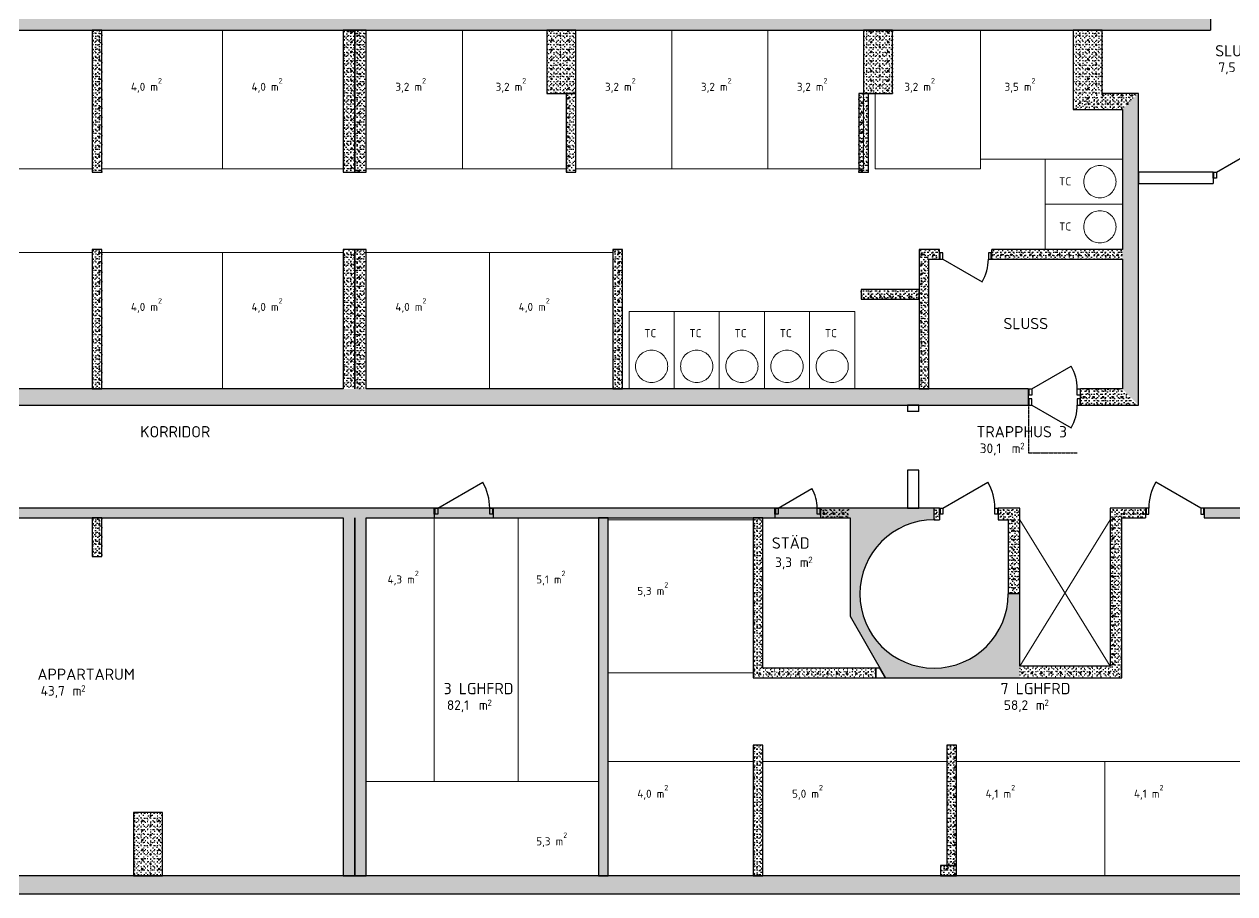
# Model space of a CAD drawing. Header units: millimetres. Extents: x -214 to 76936, y -5099 to 21069.
# Drawn here: x 46113 to 64881, y -173 to 13312 of the extents above; entities that cross this region are included whole.
import ezdxf
from ezdxf.enums import TextEntityAlignment as Align

# ---------------------------------------------------------------- set-up
doc = ezdxf.new("R2010")
doc.units = ezdxf.units.MM
doc.header["$MEASUREMENT"] = 0
doc.linetypes.add('A_PSTRECK_2', pattern=[3.8, 2.2, -0.7, 0.2, -0.7])
doc.linetypes.add('DASHED_4', pattern=[7, 4, -3])
for name, color, linetype in [('A--------JA', 3, 'A_PSTRECK_2'), ('A-01SB-----', 3, 'Continuous'), ('A-01SC-----', 7, 'Continuous'), ('A-27B------', 7, 'Continuous'), ('A-42-------', 1, 'Continuous'), ('A-A-BIA----', 4, 'DASHED_4'), ('A-A-OVA----', 4, 'Continuous')]:
    doc.layers.add(name, color=color, linetype=linetype)
for name, color, linetype, lineweight in [('A-27---MH1-', 8, 'Continuous', 0), ('A-45C---E--', 1, 'Continuous', 0), ('A-A-RUA----', 3, 'Continuous', 0)]:
    doc.layers.add(name, color=color, linetype=linetype, lineweight=lineweight)
doc.styles.add('ISO', font='')
doc.styles.get('ISO').set_extended_font_data('ISOCPEUR')
pattern_1 = [(180, (0, 0), (0, 259.8076), [25, -125]), (180, (-75, -129.9), (0, 259.8076), [25, -125]), (240, (0, 0), (-225, 129.9038), [25, -125]), (240, (-150, 2e-14), (-225, 129.9038), [25, -125]), (300, (-25, 3e-15), (225, 129.9038), [25, -125]), (300, (-175, 2e-14), (225, 129.9038), [25, -125]), (180, (-3e-15, -25), (0, 50), [0, -50, 0, -75]), (225, (-25, -25), (-35.35534, 35.35534), [0, -37.5, 0, -62.5])]
pattern_2 = [(0, (0, 0), (0, 600), [])]
pattern_3 = [(270, (0, 0), (259.8076, 0), [25, -125]), (270, (129.9, -75), (259.8076, 0), [25, -125]), (330, (0, 0), (129.9038, 225), [25, -125]), (330, (-3e-14, -150), (129.9038, 225), [25, -125]), (30, (-5e-15, -25), (-129.9038, 225), [25, -125]), (30, (-3e-14, -175), (-129.9038, 225), [25, -125]), (270, (25, -5e-15), (50, 0), [0, -50, 0, -75]), (315, (25, -25), (35.35534, 35.35534), [0, -37.5, 0, -62.5])]
pattern_4 = [(0, (0, 0), (0, 259.8076), [25, -125]), (0, (75, 129.9), (0, 259.8076), [25, -125]), (60, (0, 0), (-225, 129.9038), [25, -125]), (60, (150, 0), (-225, 129.9038), [25, -125]), (120, (25, 0), (225, 129.9038), [25, -125]), (120, (175, 0), (225, 129.9038), [25, -125]), (0, (0, 25), (0, 50), [0, -50, 0, -75]), (45, (25, 25), (-35.35534, 35.35534), [0, -37.5, 0, -62.5])]
pattern_5 = [(90, (0, 0), (-259.8076, 0), [25, -125]), (90, (-129.9, 75), (-259.8076, 0), [25, -125]), (150, (0, 0), (129.9038, 225), [25, -125]), (150, (9e-15, 150), (129.9038, 225), [25, -125]), (210, (2e-15, 25), (-129.9038, 225), [25, -125]), (210, (1e-14, 175), (-129.9038, 225), [25, -125]), (90, (-25, 2e-15), (-50, 0), [0, -50, 0, -75]), (135, (-25, 25), (35.35534, 35.35534), [0, -37.5, 0, -62.5])]

# ---------------------------------------------------------------- blocks, each defined once
blk = doc.blocks.new('APPARTARUM_012_1', base_point=(47143, 3104))
at = {"layer": 'A-A-RUA----', "style": 'ISO'}
for tag, height, p in [('ROOM_NAME', 175, (46318, 3319)), ('bFrame', 150, (46368, 3050)), ('DUMMY_377', 150, (46767, 3050)), ('DUMMY_378', 100, (46996, 3061))]:
    blk.add_attdef(tag, text='', height=height, dxfattribs=at).set_placement(p, align=Align.TOP_LEFT)
blk = doc.blocks.new('7 LGHFRD_017_5', base_point=(61851, 2882))
at = {"layer": 'A-A-RUA----', "style": 'ISO'}
for tag, height, p in [('ROOM_NAME', 175, (61251, 3097)), ('bFrame', 150, (61301, 2828)), ('DUMMY_377', 150, (61700, 2828)), ('DUMMY_378', 100, (61929, 2839))]:
    blk.add_attdef(tag, text='', height=height, dxfattribs=at).set_placement(p, align=Align.TOP_LEFT)
blk = doc.blocks.new('3 LGHFRD_017_10', base_point=(53216, 2882))
at = {"layer": 'A-A-RUA----', "style": 'ISO'}
for tag, height, p in [('ROOM_NAME', 175, (52616, 3097)), ('bFrame', 150, (52666, 2828)), ('DUMMY_377', 150, (53065, 2828)), ('DUMMY_378', 100, (53294, 2839))]:
    blk.add_attdef(tag, text='', height=height, dxfattribs=at).set_placement(p, align=Align.TOP_LEFT)
blk = doc.blocks.new('SLUSS_012_14', base_point=(64977, 12773))
at = {"layer": 'A-A-RUA----', "style": 'ISO'}
for tag, height, p in [('ROOM_NAME', 175, (64577, 12988)), ('bFrame', 150, (64627, 12719)), ('DUMMY_377', 150, (64912, 12719)), ('DUMMY_378', 100, (65141, 12731))]:
    blk.add_attdef(tag, text='', height=height, dxfattribs=at).set_placement(p, align=Align.TOP_LEFT)
blk = doc.blocks.new('TRAPPHUS 3_013_15', base_point=(61632, 6864))
at = {"layer": 'A-A-RUA----', "style": 'ISO'}
for tag, height, p in [('ROOM_NAME', 175, (60876, 7080)), ('bFrame', 150, (60926, 6810)), ('DUMMY_377', 150, (61325, 6810)), ('DUMMY_378', 100, (61554, 6822))]:
    blk.add_attdef(tag, text='', height=height, dxfattribs=at).set_placement(p, align=Align.TOP_LEFT)
blk = doc.blocks.new('STÄD_012_16', base_point=(58049, 5098))
at = {"layer": 'A-A-RUA----', "style": 'ISO'}
for tag, height, p in [('ROOM_NAME', 175, (57704, 5354)), ('bFrame', 150, (57754, 5044)), ('DUMMY_377', 150, (58039, 5044)), ('DUMMY_378', 100, (58268, 5055))]:
    blk.add_attdef(tag, text='', height=height, dxfattribs=at).set_placement(p, align=Align.TOP_LEFT)
blk = doc.blocks.new('KORRIDOR_013_23', base_point=(48564, 6982))
at = {"layer": 'A-A-RUA----', "style": 'ISO'}
blk.add_attdef('ROOM_NAME', text='', height=175, dxfattribs=at).set_placement((47911, 7080), align=Align.TOP_LEFT)

msp = doc.modelspace()

# ---------------------------------------------------------------- hatches: boundary and pattern name
at = {"layer": 'A-01SC-----', "linetype": 'Continuous'}
h = msp.add_hatch(dxfattribs=at)
h.set_pattern_fill('BETONG__STD_', color=256, style=0, pattern_type=2)
h.set_pattern_definition(pattern_1)
h.paths.add_polyline_path([(10222, 13500), (10222, 13405), (10222, 13220), (64506, 13220), (64506, 13405), (64506, 13500)])
h = msp.add_hatch(dxfattribs=at)
h.set_pattern_fill('BETONG__STD_', color=256, style=0, pattern_type=2)
h.set_pattern_definition(pattern_4)
h.paths.add_polyline_path([(76756, 107), (196, 107), (196, -173), (76756, -173)])
at = {"layer": 'A-27B------', "linetype": 'Continuous'}
h = msp.add_hatch(dxfattribs=at)
h.set_pattern_fill('BETONG__STD_', color=256, style=0, pattern_type=2)
h.set_pattern_definition(pattern_5)
h.paths.add_polyline_path([(47166, 13220), (47166, 11020), (47316, 11020), (47316, 13220)])
h = msp.add_hatch(dxfattribs=at)
h.set_pattern_fill('BETONG__STD_', color=256, style=0, pattern_type=2)
h.set_pattern_definition(pattern_3)
h.paths.add_polyline_path([(51056, 13220), (51056, 11020), (51236, 11020), (51236, 13220)])
h = msp.add_hatch(dxfattribs=at)
h.set_pattern_fill('BETONG__STD_', color=256, style=0, pattern_type=2)
h.set_pattern_definition(pattern_5)
h.paths.add_polyline_path([(51236, 13220), (51236, 11020), (51416, 11020), (51416, 13220)])
h = msp.add_hatch(dxfattribs=at)
h.set_pattern_fill('BETONG__STD_', color=256, style=0, pattern_type=2)
h.set_pattern_definition(pattern_5)
h.paths.add_polyline_path([(54216, 13220), (54216, 12240), (54666, 12240), (54666, 13220)])
h = msp.add_hatch(dxfattribs=at)
h.set_pattern_fill('BETONG__STD_', color=256, style=0, pattern_type=2)
h.set_pattern_definition(pattern_3)
h.paths.add_polyline_path([(59126, 13220), (59126, 12240), (59576, 12240), (59576, 13220)])
h = msp.add_hatch(dxfattribs=at)
h.set_pattern_fill('BETONG__STD_', color=256, style=0, pattern_type=2)
h.set_pattern_definition(pattern_5)
h.paths.add_polyline_path([(62376, 13220), (62376, 11990), (62826, 12240), (62826, 13220)])
h = msp.add_hatch(dxfattribs=at)
h.set_pattern_fill('BETONG__STD_', color=256, style=0, pattern_type=2)
h.set_pattern_definition(pattern_5)
h.paths.add_polyline_path([(54516, 12240), (54516, 11020), (54666, 11020), (54666, 12240)])
h = msp.add_hatch(dxfattribs=at)
h.set_pattern_fill('BETONG__STD_', color=256, style=0, pattern_type=2)
h.set_pattern_definition(pattern_5)
h.paths.add_polyline_path([(59051, 12240), (59051, 11020), (59201, 11020), (59201, 12240)])
h = msp.add_hatch(dxfattribs=at)
h.set_pattern_fill('BETONG__STD_', color=256, style=0, pattern_type=2)
h.set_pattern_definition(pattern_1)
h.paths.add_polyline_path([(62376, 11990), (63139, 11990), (63389, 12240), (62826, 12240)])
h = msp.add_hatch(dxfattribs=at)
h.set_pattern_fill('BETONG__STD_', color=256, style=0, pattern_type=2)
h.set_pattern_definition(pattern_5)
h.paths.add_polyline_path([(63139, 11990), (63139, 7657), (63389, 7407), (63389, 12240)])
h = msp.add_hatch(dxfattribs=at)
h.set_pattern_fill('BETONG__STD_', color=256, style=0, pattern_type=2)
h.set_pattern_definition(pattern_5)
h.paths.add_polyline_path([(47166, 9820), (47166, 7657), (47316, 7657), (47316, 9820)])
h = msp.add_hatch(dxfattribs=at)
h.set_pattern_fill('BETONG__STD_', color=256, style=0, pattern_type=2)
h.set_pattern_definition(pattern_3)
h.paths.add_polyline_path([(51056, 9820), (51056, 7657), (51236, 7657), (51236, 9820)])
h = msp.add_hatch(dxfattribs=at)
h.set_pattern_fill('BETONG__STD_', color=256, style=0, pattern_type=2)
h.set_pattern_definition(pattern_5)
h.paths.add_polyline_path([(51236, 9820), (51236, 7657), (51416, 7657), (51416, 9820)])
h = msp.add_hatch(dxfattribs=at)
h.set_pattern_fill('BETONG__STD_', color=256, style=0, pattern_type=2)
h.set_pattern_definition(pattern_5)
h.paths.add_polyline_path([(55239, 9820), (55239, 7657), (55389, 7657), (55389, 9820)])
h = msp.add_hatch(dxfattribs=at)
h.set_pattern_fill('BETONG__STD_', color=256, style=0, pattern_type=2)
h.set_pattern_definition(pattern_3)
h.paths.add_polyline_path([(59989, 9820), (59989, 7657), (60139, 7657), (60139, 9670)])
h = msp.add_hatch(dxfattribs=at)
h.set_pattern_fill('BETONG__STD_', color=256, style=0, pattern_type=2)
h.set_pattern_definition(pattern_1)
h.paths.add_polyline_path([(59989, 9820), (60139, 9670), (60302, 9670), (60302, 9765), (60302, 9820)])
h = msp.add_hatch(dxfattribs=at)
h.set_pattern_fill('BETONG__STD_', color=256, style=0, pattern_type=2)
h.set_pattern_definition(pattern_1)
h.paths.add_polyline_path([(63139, 9820), (61112, 9820), (61112, 9765), (61112, 9670), (63139, 9670)])
h = msp.add_hatch(dxfattribs=at)
h.set_pattern_fill('BETONG__STD_', color=256, style=0, pattern_type=2)
h.set_pattern_definition(pattern_1)
h.paths.add_polyline_path([(59089, 9050), (59989, 9050), (59989, 9200), (59089, 9200)])
h = msp.add_hatch(dxfattribs=at)
h.set_pattern_fill('BETONG__STD_', color=256, style=0, pattern_type=2)
h.set_pattern_definition(pattern_1)
h.paths.add_polyline_path([(37694, 7657), (37694, 7407), (61681, 7407), (61681, 7502), (61681, 7657)])
h = msp.add_hatch(dxfattribs=at)
h.set_pattern_fill('BETONG__STD_', color=256, style=0, pattern_type=2)
h.set_pattern_definition(pattern_1)
h.paths.add_polyline_path([(63139, 7657), (62491, 7657), (62491, 7502), (62491, 7407), (63389, 7407)])
h = msp.add_hatch(dxfattribs=at)
h.set_pattern_fill('BETONG__STD_', color=256, style=0, pattern_type=2)
h.set_pattern_definition(pattern_1)
h.paths.add_polyline_path([(37608, 5657), (58918, 5657), (58918, 5807), (37608, 5807)])
h = msp.add_hatch(dxfattribs=at)
h.set_pattern_fill('BETONG__STD_', color=256, style=0, pattern_type=2)
h.set_pattern_definition(pattern_4)
h.paths.add_polyline_path([(46113, 5712), (46113, 5657), (52471, 5657), (52471, 5712), (52471, 5807), (46113, 5807)])
h = msp.add_hatch(dxfattribs=at)
h.set_pattern_fill('BETONG__STD_', color=256, style=0, pattern_type=2)
h.set_pattern_definition(pattern_5)
h.paths.add_polyline_path([(47166, 5657), (47166, 5057), (47316, 5057), (47316, 5657)])
h = msp.add_hatch(dxfattribs=at)
h.set_pattern_fill('BETONG__STD_', color=256, style=0, pattern_type=2)
h.set_pattern_definition(pattern_3)
h.paths.add_polyline_path([(51056, 5657), (51056, 107), (51236, 107), (51236, 5657)])
h = msp.add_hatch(dxfattribs=at)
h.set_pattern_fill('BETONG__STD_', color=256, style=0, pattern_type=2)
h.set_pattern_definition(pattern_5)
h.paths.add_polyline_path([(51236, 5657), (51236, 107), (51416, 107), (51416, 5657)])
h = msp.add_hatch(dxfattribs=at)
h.set_pattern_fill('BETONG__STD_', color=256, style=0, pattern_type=2)
h.set_pattern_definition(pattern_4)
h.paths.add_polyline_path([(53381, 5712), (53381, 5657), (57748, 5657), (57748, 5712), (57748, 5807), (53381, 5807)])
h = msp.add_hatch(dxfattribs=at)
h.set_pattern_fill('BETONG__STD_', color=256, style=0, pattern_type=2)
h.set_pattern_definition(pattern_3)
h.paths.add_polyline_path([(55016, 5657), (55016, 107), (55166, 107), (55166, 5657)])
h = msp.add_hatch(dxfattribs=at)
h.set_pattern_fill('BETONG__STD_', color=256, style=0, pattern_type=2)
h.set_pattern_definition(pattern_3)
h.paths.add_polyline_path([(57416, 5657), (57416, 3177), (57566, 3327), (57566, 5657)])
h = msp.add_hatch(dxfattribs=at)
h.set_pattern_fill('BETONG__STD_', color=256, style=0, pattern_type=2)
h.set_pattern_definition(pattern_4)
h.paths.add_polyline_path([(58458, 5807), (58458, 5712), (58458, 5657), (58918, 5657), (58918, 5807)])
h = msp.add_hatch(dxfattribs=at)
h.set_pattern_fill('BETONG__STD_', color=256, style=0, pattern_type=2)
h.set_pattern_definition([(72.9275, (0, 0), (-248.3589, 76.2748), [25, -125]), (72.9275, (-102.16, 109.83), (-248.3589, 76.2748), [25, -125]), (132.9275, (0, 0), (190.2354, 176.9477), [25, -125]), (132.9275, (44.04, 143.4), (190.2354, 176.9477), [25, -125]), (192.9275, (7.34, 23.9), (-58.1235, 253.2225), [25, -125]), (192.9275, (51.38, 167.3), (-58.1235, 253.2225), [25, -125]), (72.92748, (-23.9, 7.34), (-47.796697, 14.679093), [0, -50, 0, -75]), (117.92748, (-16.56, 31.24), (44.177055, 23.417682), [0, -37.5, 0, -62.5])])
h.paths.add_polyline_path([(60218, 5627), (60218, 5807), (58918, 5807), (58918, 4130), (59466, 3177), (61548, 3177), (61548, 4477), (61368, 4477, -0.414214), (60218, 3327, -0.414214), (59068, 4477, -0.414214)])
h = msp.add_hatch(dxfattribs=at)
h.set_pattern_fill('BETONG__STD_', color=256, style=0, pattern_type=2)
h.set_pattern_definition(pattern_4)
h.paths.add_polyline_path([(60218, 5807), (60218, 5627), (60304, 5627), (60304, 5712), (60304, 5807)])
h = msp.add_hatch(dxfattribs=at)
h.set_pattern_fill('BETONG__STD_', color=256, style=0, pattern_type=2)
h.set_pattern_definition(pattern_4)
h.paths.add_polyline_path([(61214, 5712), (61214, 5627), (61368, 5627), (61548, 5807), (61214, 5807)])
h = msp.add_hatch(dxfattribs=at)
h.set_pattern_fill('BETONG__STD_', color=256, style=0, pattern_type=2)
h.set_pattern_definition(pattern_3)
h.paths.add_polyline_path([(61548, 4477), (61548, 5807), (61368, 5627), (61368, 4477)])
h = msp.add_hatch(dxfattribs=at)
h.set_pattern_fill('BETONG__STD_', color=256, style=0, pattern_type=2)
h.set_pattern_definition(pattern_5)
h.paths.add_polyline_path([(62948, 5807), (62948, 3357), (63128, 3177), (63128, 5657)])
h = msp.add_hatch(dxfattribs=at)
h.set_pattern_fill('BETONG__STD_', color=256, style=0, pattern_type=2)
h.set_pattern_definition(pattern_4)
h.paths.add_polyline_path([(62948, 5807), (63128, 5657), (63496, 5657), (63496, 5712), (63496, 5807)])
h = msp.add_hatch(dxfattribs=at)
h.set_pattern_fill('BETONG__STD_', color=256, style=0, pattern_type=2)
h.set_pattern_definition(pattern_4)
h.paths.add_polyline_path([(67816, 5807), (64406, 5807), (64406, 5712), (64406, 5657), (67816, 5657)])
h = msp.add_hatch(dxfattribs=at)
h.set_pattern_fill('BETONG__STD_', color=256, style=0, pattern_type=2)
h.set_pattern_definition(pattern_1)
h.paths.add_polyline_path([(59317, 3327), (57566, 3327), (57416, 3177), (59317, 3177)])
h = msp.add_hatch(dxfattribs=at)
h.set_pattern_fill('BETONG__STD_', color=256, style=0, pattern_type=2)
h.set_pattern_definition(pattern_4)
h.paths.add_polyline_path([(62948, 3357), (61548, 3357), (61548, 3177), (63128, 3177)])
h = msp.add_hatch(dxfattribs=at)
h.set_pattern_fill('BETONG__STD_', color=256, style=0, pattern_type=2)
h.set_pattern_definition(pattern_3)
h.paths.add_polyline_path([(57416, 2131), (57416, 107), (57566, 107), (57566, 2131)])
h = msp.add_hatch(dxfattribs=at)
h.set_pattern_fill('BETONG__STD_', color=256, style=0, pattern_type=2)
h.set_pattern_definition(pattern_3)
h.paths.add_polyline_path([(60416, 2131), (60416, 267), (60566, 267), (60566, 2131)])
h = msp.add_hatch(dxfattribs=at)
h.set_pattern_fill('BETONG__STD_', color=256, style=0, pattern_type=2)
h.set_pattern_definition(pattern_3)
h.paths.add_polyline_path([(47806, 1087), (47806, 107), (48256, 107), (48256, 1087)])
h = msp.add_hatch(dxfattribs=at)
h.set_pattern_fill('BETONG__STD_', color=256, style=0, pattern_type=2)
h.set_pattern_definition(pattern_3)
h.paths.add_polyline_path([(60316, 267), (60316, 107), (60566, 107), (60566, 267)])
at = {"layer": 'A-42-------', "linetype": 'Continuous'}
h = msp.add_hatch(dxfattribs=at)
h.set_pattern_fill('FALSAD_PLÅT__LIGGANDE_600', color=256, style=0, pattern_type=2)
h.set_pattern_definition(pattern_2)
h.paths.add_polyline_path([(64543, 10925), (64595, 10925), (64595, 11020), (64543, 11020)])
h = msp.add_hatch(dxfattribs=at)
h.set_pattern_fill('FALSAD_PLÅT__LIGGANDE_600', color=256, style=0, pattern_type=2)
h.set_pattern_definition(pattern_2)
h.paths.add_polyline_path([(60302, 9765), (60302, 9670), (60354, 9670), (60354, 9765)])
h = msp.add_hatch(dxfattribs=at)
h.set_pattern_fill('FALSAD_PLÅT__LIGGANDE_600', color=256, style=0, pattern_type=2)
h.set_pattern_definition(pattern_2)
h.paths.add_polyline_path([(61060, 9765), (61060, 9670), (61112, 9670), (61112, 9765)])
h = msp.add_hatch(dxfattribs=at)
h.set_pattern_fill('FALSAD_PLÅT__LIGGANDE_600', color=256, style=0, pattern_type=2)
h.set_pattern_definition(pattern_2)
h.paths.add_polyline_path([(61681, 7502), (61681, 7407), (61733, 7407), (61733, 7502)])
h = msp.add_hatch(dxfattribs=at)
h.set_pattern_fill('FALSAD_PLÅT__LIGGANDE_600', color=256, style=0, pattern_type=2)
h.set_pattern_definition(pattern_2)
h.paths.add_polyline_path([(62439, 7502), (62439, 7407), (62491, 7407), (62491, 7502)])
h = msp.add_hatch(dxfattribs=at)
h.set_pattern_fill('FALSAD_PLÅT__LIGGANDE_600', color=256, style=0, pattern_type=2)
h.set_pattern_definition(pattern_2)
h.paths.add_polyline_path([(52471, 5712), (52523, 5712), (52523, 5807), (52471, 5807)])
h = msp.add_hatch(dxfattribs=at)
h.set_pattern_fill('FALSAD_PLÅT__LIGGANDE_600', color=256, style=0, pattern_type=2)
h.set_pattern_definition(pattern_2)
h.paths.add_polyline_path([(53329, 5712), (53381, 5712), (53381, 5807), (53329, 5807)])
h = msp.add_hatch(dxfattribs=at)
h.set_pattern_fill('FALSAD_PLÅT__LIGGANDE_600', color=256, style=0, pattern_type=2)
h.set_pattern_definition(pattern_2)
h.paths.add_polyline_path([(57748, 5712), (57800, 5712), (57800, 5807), (57748, 5807)])
h = msp.add_hatch(dxfattribs=at)
h.set_pattern_fill('FALSAD_PLÅT__LIGGANDE_600', color=256, style=0, pattern_type=2)
h.set_pattern_definition(pattern_2)
h.paths.add_polyline_path([(58406, 5712), (58458, 5712), (58458, 5807), (58406, 5807)])
h = msp.add_hatch(dxfattribs=at)
h.set_pattern_fill('FALSAD_PLÅT__LIGGANDE_600', color=256, style=0, pattern_type=2)
h.set_pattern_definition(pattern_2)
h.paths.add_polyline_path([(60304, 5712), (60356, 5712), (60356, 5807), (60304, 5807)])
h = msp.add_hatch(dxfattribs=at)
h.set_pattern_fill('FALSAD_PLÅT__LIGGANDE_600', color=256, style=0, pattern_type=2)
h.set_pattern_definition(pattern_2)
h.paths.add_polyline_path([(61162, 5712), (61214, 5712), (61214, 5807), (61162, 5807)])
h = msp.add_hatch(dxfattribs=at)
h.set_pattern_fill('FALSAD_PLÅT__LIGGANDE_600', color=256, style=0, pattern_type=2)
h.set_pattern_definition(pattern_2)
h.paths.add_polyline_path([(63548, 5712), (63548, 5807), (63496, 5807), (63496, 5712)])
h = msp.add_hatch(dxfattribs=at)
h.set_pattern_fill('FALSAD_PLÅT__LIGGANDE_600', color=256, style=0, pattern_type=2)
h.set_pattern_definition(pattern_2)
h.paths.add_polyline_path([(64406, 5712), (64406, 5807), (64354, 5807), (64354, 5712)])

# ---------------------------------------------------------------- linework, layer by layer
at = {"layer": 'A--------JA'}
for p, q in [((61685, 7413), (61685, 6663)), ((61685, 6663), (62435, 6663))]:
    msp.add_line(p, q, dxfattribs=at)
at = {"layer": 'A-01SB-----', "flags": 128}
for points in [[(59317, 3327), (59317, 3177)], [(59380, 3327), (59317, 3327)], [(59466, 3177), (59380, 3327)], [(59317, 3177), (59466, 3177)]]:
    msp.add_lwpolyline(points, dxfattribs=at)
at = {"layer": 'A-01SC-----'}
msp.add_line((64506, 13405), (64506, 13220), dxfattribs=at)
at = {"layer": 'A-01SC-----', "flags": 128}
for points in [[(10222, 13220), (64506, 13220)], [(76756, 107), (6777, 107)], [(196, -173), (76756, -173)]]:
    msp.add_lwpolyline(points, dxfattribs=at)
at = {"layer": 'A-27---MH1-'}
for p, q in [((62948, 5627), (61548, 3357)), ((61548, 5627), (62948, 3357))]:
    msp.add_line(p, q, dxfattribs=at)
at = {"layer": 'A-27B------'}
for p, q in [((64543, 11020), (64543, 10925)), ((64543, 10925), (64543, 10840)), ((60302, 9765), (60302, 9820)), ((60302, 9670), (60302, 9765)), ((61112, 9765), (61112, 9820)), ((61112, 9670), (61112, 9765)), ((61733, 7657), (62344, 8010)), ((61681, 7502), (61681, 7657)), ((62491, 7502), (62491, 7657)), ((61681, 7407), (61681, 7502)), ((62491, 7407), (62491, 7502)), ((52471, 5807), (52471, 5712)), ((52471, 5712), (52471, 5657)), ((53381, 5807), (53381, 5712)), ((53381, 5712), (53381, 5657)), ((57748, 5807), (57748, 5712)), ((57748, 5712), (57748, 5657)), ((58458, 5807), (58458, 5712)), ((58458, 5712), (58458, 5657)), ((60304, 5807), (60304, 5712)), ((60304, 5712), (60304, 5627)), ((61214, 5807), (61214, 5712)), ((61214, 5712), (61214, 5627)), ((63496, 5807), (63496, 5712)), ((63496, 5712), (63496, 5657)), ((64406, 5807), (64406, 5712)), ((64406, 5712), (64406, 5657))]:
    msp.add_line(p, q, dxfattribs=at)
at = {"layer": 'A-27B------', "flags": 128}
for points in [[(47166, 13220), (47166, 11020)], [(47316, 13220), (47166, 13220)], [(47316, 11020), (47316, 13220)], [(51056, 13220), (51056, 11020)], [(51236, 13220), (51056, 13220)], [(51236, 13220), (51236, 11020)], [(51416, 13220), (51236, 13220)], [(51236, 11020), (51236, 13220)], [(51416, 11020), (51416, 13220)], [(54216, 13220), (54216, 12240)], [(54666, 13220), (54216, 13220)], [(54666, 12240), (54666, 13220)], [(59126, 13220), (59126, 12240)], [(59576, 13220), (59126, 13220)], [(59576, 12240), (59576, 13220)], [(62376, 13220), (62376, 11990)], [(62826, 13220), (62376, 13220)], [(62826, 12240), (62826, 13220)], [(54216, 12240), (54666, 12240)], [(54516, 12240), (54516, 11020)], [(54666, 12240), (54516, 12240)], [(54666, 11020), (54666, 12240)], [(59051, 12240), (59051, 11020)], [(59201, 12240), (59051, 12240)], [(59126, 12240), (59576, 12240)], [(59201, 11020), (59201, 12240)], [(63389, 12240), (62826, 12240)], [(63389, 7407), (63389, 12240)], [(62376, 11990), (63139, 11990)], [(63139, 11990), (63139, 9820)], [(47166, 11020), (47316, 11020)], [(51056, 11020), (51236, 11020)], [(51236, 11020), (51416, 11020)], [(54516, 11020), (54666, 11020)], [(59051, 11020), (59201, 11020)], [(64543, 11020), (63389, 11020)], [(63389, 11020), (63389, 10840)], [(63389, 10840), (64543, 10840)], [(47166, 9820), (47166, 7657)], [(47316, 9820), (47166, 9820)], [(47316, 7657), (47316, 9820)], [(51056, 9820), (51056, 7657)], [(51236, 9820), (51056, 9820)], [(51236, 7657), (51236, 9820)], [(51236, 9820), (51236, 7657)], [(51416, 9820), (51236, 9820)], [(51416, 7657), (51416, 9820)], [(55239, 9820), (55239, 7657)], [(55389, 9820), (55239, 9820)], [(55389, 7657), (55389, 9820)], [(59989, 9820), (59989, 7657)], [(60302, 9820), (59989, 9820)], [(63139, 9820), (61112, 9820)], [(60139, 7657), (60139, 9670)], [(60139, 9670), (60302, 9670)], [(61112, 9670), (63139, 9670)], [(63139, 9670), (63139, 7657)], [(59989, 9200), (59089, 9200)], [(59089, 9200), (59089, 9050)], [(59989, 9050), (59989, 9200)], [(59089, 9050), (59989, 9050)], [(51056, 7657), (37694, 7657)], [(47166, 7657), (47316, 7657)], [(61681, 7657), (51416, 7657)], [(55239, 7657), (55389, 7657)], [(59989, 7657), (60139, 7657)], [(63139, 7657), (62491, 7657)], [(37694, 7407), (61681, 7407)], [(59804, 7407), (59804, 7308)], [(59984, 7407), (59804, 7407)], [(59984, 7308), (59984, 7407)], [(62491, 7407), (63389, 7407)], [(59804, 6398), (59804, 5807)], [(59984, 5807), (59984, 6398)], [(58918, 5807), (37608, 5807)], [(42476, 5657), (51056, 5657)], [(52471, 5807), (46113, 5807)], [(46113, 5657), (51056, 5657)], [(47166, 5657), (47166, 5057)], [(47316, 5657), (47166, 5657)], [(47316, 5057), (47316, 5657)], [(51056, 5657), (51056, 107)], [(51236, 107), (51236, 5657)], [(51236, 5657), (51236, 107)], [(51416, 5657), (52471, 5657)], [(51416, 107), (51416, 5657)], [(51416, 5657), (58918, 5657)], [(57748, 5807), (53381, 5807)], [(53381, 5657), (57748, 5657)], [(55016, 5657), (55016, 107)], [(55166, 5657), (55016, 5657)], [(55166, 107), (55166, 5657)], [(57416, 5657), (57416, 3177)], [(57566, 5657), (57416, 5657)], [(57566, 3327), (57566, 5657)], [(58918, 5807), (58458, 5807)], [(58458, 5657), (58918, 5657)], [(60218, 5807), (58918, 5807)], [(58918, 5657), (58918, 4130)], [(59804, 5807), (59984, 5807)], [(60218, 5627), (60218, 5807)], [(60304, 5807), (60218, 5807)], [(61548, 5807), (61214, 5807)], [(61548, 4477), (61548, 5807)], [(62948, 5807), (62948, 3357)], [(63496, 5807), (62948, 5807)], [(63128, 3177), (63128, 5657)], [(63128, 5657), (63496, 5657)], [(67816, 5807), (64406, 5807)], [(64406, 5657), (67816, 5657)], [(60218, 5627), (60304, 5627)], [(61214, 5627), (61368, 5627)], [(61368, 5627), (61368, 4477)], [(47166, 5057), (47316, 5057)], [(61548, 4477), (61368, 4477)], [(61548, 3357), (61548, 4477)], [(58918, 4130), (59466, 3177)], [(59317, 3327), (57566, 3327)], [(59317, 3177), (59317, 3327)], [(62948, 3357), (61548, 3357)], [(57416, 3177), (59317, 3177)], [(59466, 3177), (61548, 3177)], [(61548, 3177), (63128, 3177)], [(57416, 2131), (57416, 107)], [(57566, 2131), (57416, 2131)], [(57566, 107), (57566, 2131)], [(60416, 2131), (60416, 267)], [(60566, 2131), (60416, 2131)], [(60566, 267), (60566, 2131)], [(47806, 1087), (47806, 107)], [(48256, 1087), (47806, 1087)], [(48256, 107), (48256, 1087)], [(60316, 267), (60316, 107)], [(60566, 267), (60316, 267)], [(60416, 267), (60566, 267)], [(60566, 107), (60566, 267)], [(47806, 107), (48256, 107)], [(51056, 107), (51236, 107)], [(51236, 107), (51416, 107)], [(55016, 107), (55166, 107)], [(57416, 107), (57566, 107)], [(60316, 107), (60566, 107)]]:
    msp.add_lwpolyline(points, dxfattribs=at)
for points in [[(61733, 7562), (61691, 7562), (61691, 7657), (61733, 7657)], [(62481, 7562), (62439, 7562), (62439, 7657), (62481, 7657)]]:
    msp.add_lwpolyline(points, close=True, dxfattribs=at)
at = {"layer": 'A-27B------'}
for centre, radius, start, end in [((61733, 7657), 706, 0, 30), ((60218, 4477), 1150, 90, 180), ((60218, 4477), 1150, 180, 270), ((60218, 4477), 1150, 270, 0)]:
    msp.add_arc(centre, radius, start, end, dxfattribs=at)
at = {"layer": 'A-42-------'}
for p, q in [((64595, 11020), (65293, 11423)), ((64543, 10925), (64543, 11020)), ((64543, 11020), (64595, 11020)), ((64543, 11020), (64543, 10925)), ((64595, 10925), (64543, 10925)), ((64553, 11020), (64553, 10925)), ((64595, 11020), (64595, 10925)), ((60302, 9765), (60302, 9670)), ((60354, 9765), (60302, 9765)), ((60302, 9670), (60302, 9765)), ((60312, 9670), (60312, 9765)), ((60354, 9670), (60354, 9765)), ((61060, 9765), (61060, 9670)), ((61112, 9765), (61060, 9765)), ((61102, 9670), (61102, 9765)), ((61112, 9670), (61112, 9765)), ((61112, 9670), (61112, 9765)), ((60302, 9670), (60354, 9670)), ((60354, 9670), (60966, 9317)), ((61060, 9670), (61112, 9670)), ((61681, 7502), (61681, 7407)), ((61733, 7502), (61681, 7502)), ((61681, 7407), (61681, 7502)), ((61681, 7407), (61733, 7407)), ((61691, 7407), (61691, 7502)), ((61733, 7407), (61733, 7502)), ((61733, 7407), (62344, 7054)), ((62439, 7502), (62439, 7407)), ((62491, 7502), (62439, 7502)), ((62439, 7407), (62491, 7407)), ((62481, 7407), (62481, 7502)), ((62491, 7407), (62491, 7502)), ((62491, 7407), (62491, 7502)), ((59984, 7308), (59804, 7308)), ((59984, 6398), (59804, 6398)), ((52523, 5807), (53221, 6210)), ((60356, 5807), (61054, 6210)), ((64354, 5807), (63656, 6210)), ((57800, 5807), (58325, 6110)), ((52471, 5712), (52471, 5807)), ((52471, 5807), (52523, 5807)), ((52471, 5807), (52471, 5712)), ((52523, 5712), (52471, 5712)), ((52481, 5807), (52481, 5712)), ((52523, 5807), (52523, 5712)), ((53329, 5712), (53329, 5807)), ((53329, 5807), (53381, 5807)), ((53381, 5712), (53329, 5712)), ((53371, 5807), (53371, 5712)), ((53381, 5807), (53381, 5712)), ((53381, 5807), (53381, 5712)), ((57748, 5712), (57748, 5807)), ((57748, 5807), (57800, 5807)), ((57748, 5807), (57748, 5712)), ((57800, 5712), (57748, 5712)), ((57758, 5807), (57758, 5712)), ((57800, 5807), (57800, 5712)), ((58406, 5712), (58406, 5807)), ((58406, 5807), (58458, 5807)), ((58458, 5712), (58406, 5712)), ((58448, 5807), (58448, 5712)), ((58458, 5807), (58458, 5712)), ((58458, 5807), (58458, 5712)), ((60304, 5712), (60304, 5807)), ((60304, 5807), (60356, 5807)), ((60304, 5807), (60304, 5712)), ((60356, 5712), (60304, 5712)), ((60314, 5807), (60314, 5712)), ((60356, 5807), (60356, 5712)), ((61162, 5712), (61162, 5807)), ((61162, 5807), (61214, 5807)), ((61214, 5712), (61162, 5712)), ((61204, 5807), (61204, 5712)), ((61214, 5807), (61214, 5712)), ((61214, 5807), (61214, 5712)), ((63548, 5807), (63496, 5807)), ((63496, 5807), (63496, 5712)), ((63496, 5807), (63496, 5712)), ((63496, 5712), (63548, 5712)), ((63506, 5807), (63506, 5712)), ((63548, 5712), (63548, 5807)), ((64406, 5807), (64354, 5807)), ((64354, 5807), (64354, 5712)), ((64354, 5712), (64406, 5712)), ((64396, 5807), (64396, 5712)), ((64406, 5712), (64406, 5807)), ((64406, 5807), (64406, 5712))]:
    msp.add_line(p, q, dxfattribs=at)
for centre, radius, start, end in [((60354, 9670), 706, 330, 0), ((61733, 7407), 706, 330, 0), ((52523, 5807), 806, 0, 30), ((60356, 5807), 806, 0, 30), ((64354, 5807), 806, 150, 180), ((57800, 5807), 606, 0, 30)]:
    msp.add_arc(centre, radius, start, end, dxfattribs=at)
at = {"layer": 'A-45C---E--', "flags": 128}
for points in [[(44866, 13220), (47166, 13220), (47166, 11070), (44866, 11070)], [(47316, 13220), (49186, 13220), (49186, 11070), (47316, 11070)], [(49186, 13220), (51056, 13220), (51056, 11070), (49186, 11070)], [(51416, 13220), (52909, 13220), (52909, 11070), (51416, 11070)], [(52909, 13220), (54216, 13220), (54216, 12240), (54516, 12240), (54516, 11070), (52909, 11070)], [(54666, 13220), (56153, 13220), (56153, 11070), (54666, 11070)], [(56153, 13220), (57640, 13220), (57640, 11070), (56153, 11070)], [(57640, 13220), (59126, 13220), (59126, 11070), (57640, 11070)], [(59576, 13220), (60939, 13220), (60939, 11070), (59306, 11070), (59306, 12240), (59576, 12240)], [(60939, 13220), (62376, 13220), (62376, 11990), (63139, 11990), (63139, 11220), (60939, 11220)], [(63139, 11220), (63139, 10520), (61939, 10520), (61939, 11220)], [(63139, 10520), (63139, 9820), (61939, 9820), (61939, 10520)], [(44866, 9770), (47166, 9770), (47166, 7657), (44866, 7657)], [(47316, 9770), (49186, 9770), (49186, 7657), (47316, 7657)], [(49186, 9770), (51056, 9770), (51056, 7657), (49186, 7657)], [(51416, 9770), (53328, 9770), (53328, 7657), (51416, 7657)], [(53328, 9770), (55239, 9770), (55239, 7657), (53328, 7657)], [(55489, 7657), (56189, 7657), (56189, 8857), (55489, 8857)], [(56189, 7657), (56889, 7657), (56889, 8857), (56189, 8857)], [(56889, 7657), (57589, 7657), (57589, 8857), (56889, 8857)], [(58289, 7657), (57589, 7657), (57589, 8857), (58289, 8857)], [(58989, 7657), (58289, 7657), (58289, 8857), (58989, 8857)], [(51416, 5657), (52470, 5657), (52470, 1566), (51416, 1566)], [(53770, 5657), (55016, 5657), (55016, 1566), (53770, 1566)], [(55166, 5627), (57416, 5627), (57416, 3252), (55166, 3252)], [(55166, 1877), (57416, 1877), (57416, 107), (55166, 107)], [(57566, 1877), (60416, 1877), (60416, 267), (60316, 267), (60316, 107), (57566, 107)], [(60566, 1877), (62866, 1877), (62866, 107), (60566, 107)], [(62866, 1877), (65166, 1877), (65166, 107), (62866, 107)], [(51416, 1566), (55016, 1566), (55016, 107), (51416, 107)]]:
    msp.add_lwpolyline(points, close=True, dxfattribs=at)
for points in [[(62789, 11120, 0.414214), (62539, 10870, 0.414214), (62789, 10620, 0.414214), (63039, 10870, 0.414214)], [(62789, 10420, 0.414214), (62539, 10170, 0.414214), (62789, 9920, 0.414214), (63039, 10170, 0.414214)], [(55589, 8007, -0.414214), (55839, 8257, -0.414214), (56089, 8007, -0.414214), (55839, 7757, -0.414214)], [(56289, 8007, -0.414214), (56539, 8257, -0.414214), (56789, 8007, -0.414214), (56539, 7757, -0.414214)], [(56989, 8007, -0.414214), (57239, 8257, -0.414214), (57489, 8007, -0.414214), (57239, 7757, -0.414214)], [(58189, 8007, 0.414214), (57939, 8257, 0.414214), (57689, 8007, 0.414214), (57939, 7757, 0.414214)], [(58889, 8007, 0.414214), (58639, 8257, 0.414214), (58389, 8007, 0.414214), (58639, 7757, 0.414214)]]:
    msp.add_lwpolyline(points, format="xyb", close=True, dxfattribs=at)

# ---------------------------------------------------------------- block references
at = {"layer": 'A-A-BIA----'}
ref = msp.add_blockref('3 LGHFRD_017_10', (53216, 2882), dxfattribs=at)
ref.add_attrib('ROOM_NAME', '3 LGHFRD', dxfattribs={"layer": 'A-A-RUA----', "color": 7, "height": 175, "style": 'ISO'}).set_placement((52616, 3097), align=Align.TOP_LEFT)
ref.add_attrib('bFrame', '82,1', dxfattribs={"layer": 'A-A-RUA----', "color": 7, "height": 150, "style": 'ISO'}).set_placement((52666, 2828), align=Align.TOP_LEFT)
ref.add_attrib('DUMMY_377', ' m', dxfattribs={"layer": 'A-A-RUA----', "color": 7, "height": 150, "style": 'ISO'}).set_placement((53065, 2828), align=Align.TOP_LEFT)
ref.add_attrib('DUMMY_378', '2', dxfattribs={"layer": 'A-A-RUA----', "color": 7, "height": 100, "style": 'ISO'}).set_placement((53294, 2839), align=Align.TOP_LEFT)
ref = msp.add_blockref('7 LGHFRD_017_5', (61851, 2882), dxfattribs=at)
ref.add_attrib('ROOM_NAME', '7 LGHFRD', dxfattribs={"layer": 'A-A-RUA----', "color": 7, "height": 175, "style": 'ISO'}).set_placement((61251, 3097), align=Align.TOP_LEFT)
ref.add_attrib('bFrame', '58,2', dxfattribs={"layer": 'A-A-RUA----', "color": 7, "height": 150, "style": 'ISO'}).set_placement((61301, 2828), align=Align.TOP_LEFT)
ref.add_attrib('DUMMY_377', ' m', dxfattribs={"layer": 'A-A-RUA----', "color": 7, "height": 150, "style": 'ISO'}).set_placement((61700, 2828), align=Align.TOP_LEFT)
ref.add_attrib('DUMMY_378', '2', dxfattribs={"layer": 'A-A-RUA----', "color": 7, "height": 100, "style": 'ISO'}).set_placement((61929, 2839), align=Align.TOP_LEFT)
at = {"layer": 'A-A-OVA----'}
ref = msp.add_blockref('SLUSS_012_14', (64977, 12773), dxfattribs=at)
ref.add_attrib('ROOM_NAME', 'SLUSS', dxfattribs={"layer": 'A-A-RUA----', "color": 7, "height": 175, "style": 'ISO'}).set_placement((64577, 12988), align=Align.TOP_LEFT)
ref.add_attrib('bFrame', '7,5', dxfattribs={"layer": 'A-A-RUA----', "color": 7, "height": 150, "style": 'ISO'}).set_placement((64627, 12719), align=Align.TOP_LEFT)
ref.add_attrib('DUMMY_377', ' m', dxfattribs={"layer": 'A-A-RUA----', "color": 7, "height": 150, "style": 'ISO'}).set_placement((64912, 12719), align=Align.TOP_LEFT)
ref.add_attrib('DUMMY_378', '2', dxfattribs={"layer": 'A-A-RUA----', "color": 7, "height": 100, "style": 'ISO'}).set_placement((65141, 12731), align=Align.TOP_LEFT)
ref = msp.add_blockref('KORRIDOR_013_23', (48564, 6982), dxfattribs=at)
ref.add_attrib('ROOM_NAME', 'KORRIDOR', dxfattribs={"layer": 'A-A-RUA----', "color": 7, "height": 175, "style": 'ISO'}).set_placement((47911, 7080), align=Align.TOP_LEFT)
ref = msp.add_blockref('TRAPPHUS 3_013_15', (61632, 6864), dxfattribs=at)
ref.add_attrib('ROOM_NAME', 'TRAPPHUS 3', dxfattribs={"layer": 'A-A-RUA----', "color": 7, "height": 175, "style": 'ISO'}).set_placement((60876, 7080), align=Align.TOP_LEFT)
ref.add_attrib('bFrame', '30,1', dxfattribs={"layer": 'A-A-RUA----', "color": 7, "height": 150, "style": 'ISO'}).set_placement((60926, 6810), align=Align.TOP_LEFT)
ref.add_attrib('DUMMY_377', ' m', dxfattribs={"layer": 'A-A-RUA----', "color": 7, "height": 150, "style": 'ISO'}).set_placement((61325, 6810), align=Align.TOP_LEFT)
ref.add_attrib('DUMMY_378', '2', dxfattribs={"layer": 'A-A-RUA----', "color": 7, "height": 100, "style": 'ISO'}).set_placement((61554, 6822), align=Align.TOP_LEFT)
ref = msp.add_blockref('STÄD_012_16', (58049, 5098), dxfattribs=at)
ref.add_attrib('ROOM_NAME', 'STÄD', dxfattribs={"layer": 'A-A-RUA----', "color": 7, "height": 175, "style": 'ISO'}).set_placement((57704, 5354), align=Align.TOP_LEFT)
ref.add_attrib('bFrame', '3,3', dxfattribs={"layer": 'A-A-RUA----', "color": 7, "height": 150, "style": 'ISO'}).set_placement((57754, 5044), align=Align.TOP_LEFT)
ref.add_attrib('DUMMY_377', ' m', dxfattribs={"layer": 'A-A-RUA----', "color": 7, "height": 150, "style": 'ISO'}).set_placement((58039, 5044), align=Align.TOP_LEFT)
ref.add_attrib('DUMMY_378', '2', dxfattribs={"layer": 'A-A-RUA----', "color": 7, "height": 100, "style": 'ISO'}).set_placement((58268, 5055), align=Align.TOP_LEFT)
ref = msp.add_blockref('APPARTARUM_012_1', (47143, 3104), dxfattribs=at)
ref.add_attrib('ROOM_NAME', 'APPARTARUM', dxfattribs={"layer": 'A-A-RUA----', "color": 7, "height": 175, "style": 'ISO'}).set_placement((46318, 3319), align=Align.TOP_LEFT)
ref.add_attrib('bFrame', '43,7', dxfattribs={"layer": 'A-A-RUA----', "color": 7, "height": 150, "style": 'ISO'}).set_placement((46368, 3050), align=Align.TOP_LEFT)
ref.add_attrib('DUMMY_377', ' m', dxfattribs={"layer": 'A-A-RUA----', "color": 7, "height": 150, "style": 'ISO'}).set_placement((46767, 3050), align=Align.TOP_LEFT)
ref.add_attrib('DUMMY_378', '2', dxfattribs={"layer": 'A-A-RUA----', "color": 7, "height": 100, "style": 'ISO'}).set_placement((46996, 3061), align=Align.TOP_LEFT)

# ---------------------------------------------------------------- texts
at = {"layer": 'A-45C---E--', "char_height": 125, "attachment_point": 7, "style": 'ISO'}
for s, insert in [('{\\fISOCPEUR|b0|i0|c0|p34;4,0 m{\\H0.66x;\\S2^  ;}}', (47767, 12250)), ('{\\fISOCPEUR|b0|i0|c0|p34;4,0 m{\\H0.66x;\\S2^  ;}}', (49637, 12250)), ('{\\fISOCPEUR|b0|i0|c0|p34;3,2 m{\\H0.66x;\\S2^  ;}}', (51867, 12250)), ('{\\fISOCPEUR|b0|i0|c0|p34;3,2 m{\\H0.66x;\\S2^  ;}}', (53421, 12250)), ('{\\fISOCPEUR|b0|i0|c0|p34;3,2 m{\\H0.66x;\\S2^  ;}}', (55117, 12250)), ('{\\fISOCPEUR|b0|i0|c0|p34;3,2 m{\\H0.66x;\\S2^  ;}}', (56604, 12250)), ('{\\fISOCPEUR|b0|i0|c0|p34;3,2 m{\\H0.66x;\\S2^  ;}}', (58091, 12250)), ('{\\fISOCPEUR|b0|i0|c0|p34;3,2 m{\\H0.66x;\\S2^  ;}}', (59757, 12250)), ('{\\fISOCPEUR|b0|i0|c0|p34;3,5 m{\\H0.66x;\\S2^  ;}}', (61311, 12250)), ('{\\fISOCPEUR|b0|i0|c0|p34;4,0 m{\\H0.66x;\\S2^  ;}}', (47767, 8837)), ('{\\fISOCPEUR|b0|i0|c0|p34;4,0 m{\\H0.66x;\\S2^  ;}}', (49637, 8837)), ('{\\fISOCPEUR|b0|i0|c0|p34;4,0 m{\\H0.66x;\\S2^  ;}}', (51867, 8837)), ('{\\fISOCPEUR|b0|i0|c0|p34;4,0 m{\\H0.66x;\\S2^  ;}}', (53779, 8837)), ('{\\fISOCPEUR|b0|i0|c0|p34;4,3 m{\\H0.66x;\\S2^  ;}}', (51746, 4610)), ('{\\fISOCPEUR|b0|i0|c0|p34;5,1 m{\\H0.66x;\\S2^  ;}}', (54050, 4610)), ('{\\fISOCPEUR|b0|i0|c0|p34;5,3 m{\\H0.66x;\\S2^  ;}}', (55617, 4432)), ('{\\fISOCPEUR|b0|i0|c0|p34;4,0 m{\\H0.66x;\\S2^  ;}}', (55617, 1287)), ('{\\fISOCPEUR|b0|i0|c0|p34;5,0 m{\\H0.66x;\\S2^  ;}}', (58017, 1287)), ('{\\fISOCPEUR|b0|i0|c0|p34;4,1 m{\\H0.66x;\\S2^  ;}}', (61017, 1287)), ('{\\fISOCPEUR|b0|i0|c0|p34;4,1 m{\\H0.66x;\\S2^  ;}}', (63317, 1287)), ('{\\fISOCPEUR|b0|i0|c0|p34;5,3 m{\\H0.66x;\\S2^  ;}}', (54050, 550))]:
    msp.add_mtext(s, dxfattribs=dict(at, insert=insert))
at = {"layer": 'A-A-BIA----', "attachment_point": 7, "style": 'ISO'}
for s, insert, char_height in [('\\A1;{\\fISOCPEUR|b0|i0|c0|p34;TC}', (62156, 10813), 125), ('\\A1;{\\fISOCPEUR|b0|i0|c0|p34;TC}', (62156, 10113), 125), ('\\A1;{\\fISOCPEUR|b1|i0|c0|p34;SLUSS}', (61295, 8583), 175), ('\\A1;{\\fISOCPEUR|b0|i0|c0|p34;TC}', (55724, 8458), 125), ('\\A1;{\\fISOCPEUR|b0|i0|c0|p34;TC}', (56424, 8458), 125), ('\\A1;{\\fISOCPEUR|b0|i0|c0|p34;TC}', (57124, 8458), 125), ('\\A1;{\\fISOCPEUR|b0|i0|c0|p34;TC}', (57824, 8458), 125), ('\\A1;{\\fISOCPEUR|b0|i0|c0|p34;TC}', (58524, 8458), 125)]:
    msp.add_mtext(s, dxfattribs=dict(at, insert=insert, char_height=char_height))

doc.saveas('drawing.dxf')
